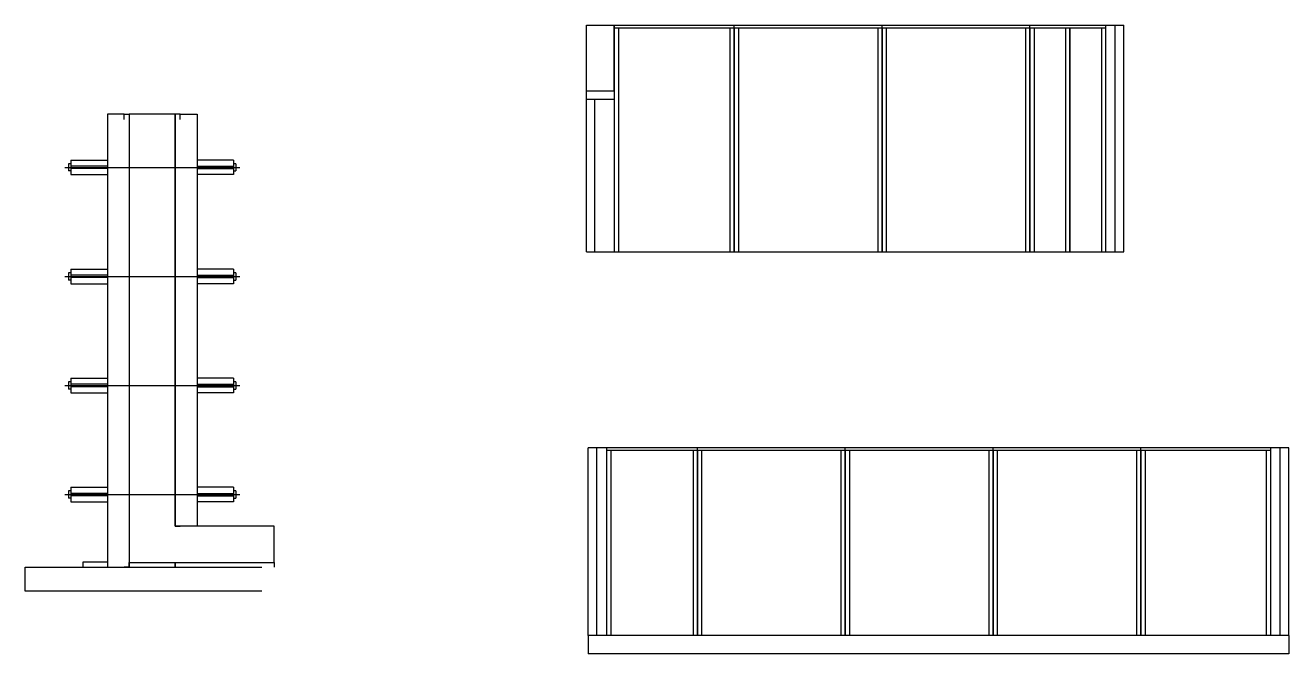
# Model space of a CAD drawing. Header units: metres. Extents: x 136 to 1179, y 12905 to 13424.
import ezdxf

# ---------------------------------------------------------------- set-up
doc = ezdxf.new("R2010")
doc.units = ezdxf.units.M
for name, color, linetype in [('barrote', 7, 'Continuous'), ('CONCRETO', 7, 'Continuous'), ('COTA', 7, 'Continuous'), ('Madeira', 7, 'Continuous'), ('Painéis', 7, 'Continuous'), ('SARR_2.2x7', 7, 'Continuous'), ('SARR_3.5x7', 7, 'Continuous'), ('TENSOR', 7, 'Continuous')]:
    doc.layers.add(name, color=color, linetype=linetype)

msp = doc.modelspace()

# ---------------------------------------------------------------- linework, layer by layer
at = {"color": 7, "lineweight": 25}
for p, q in [((172, 13309.7), (172, 13303.7)), ((174, 13309.7), (172, 13309.7)), ((174, 13312.7), (174, 13300.7)), ((174, 13312.7), (204, 13312.7)), ((204, 13307.7), (174, 13307.7)), ((204, 13305.7), (174, 13305.7)), ((308, 13312.7), (278, 13312.7)), ((278, 13307.7), (308, 13307.7)), ((278, 13305.7), (308, 13305.7)), ((308, 13312.7), (308, 13300.7)), ((310, 13309.7), (308, 13309.7)), ((310, 13309.7), (310, 13303.7)), ((174, 13303.7), (172, 13303.7)), ((174, 13300.7), (204, 13300.7)), ((308, 13300.7), (278, 13300.7)), ((308, 13303.7), (310, 13303.7)), ((174, 13222.7), (174, 13210.7)), ((174, 13222.7), (204, 13222.7)), ((308, 13222.7), (278, 13222.7)), ((308, 13222.7), (308, 13210.7)), ((172, 13219.7), (172, 13213.7)), ((174, 13219.7), (172, 13219.7)), ((174, 13213.7), (172, 13213.7)), ((204, 13217.7), (174, 13217.7)), ((204, 13215.7), (174, 13215.7)), ((174, 13210.7), (204, 13210.7)), ((278, 13217.7), (308, 13217.7)), ((278, 13215.7), (308, 13215.7)), ((308, 13210.7), (278, 13210.7)), ((310, 13219.7), (308, 13219.7)), ((308, 13213.7), (310, 13213.7)), ((310, 13219.7), (310, 13213.7)), ((172, 13129.7), (172, 13123.7)), ((174, 13129.7), (172, 13129.7)), ((174, 13132.7), (174, 13120.7)), ((174, 13132.7), (204, 13132.7)), ((204, 13127.7), (174, 13127.7)), ((308, 13132.7), (278, 13132.7)), ((278, 13127.7), (308, 13127.7)), ((308, 13132.7), (308, 13120.7)), ((310, 13129.7), (308, 13129.7)), ((310, 13129.7), (310, 13123.7)), ((174, 13123.7), (172, 13123.7)), ((204, 13125.7), (174, 13125.7)), ((174, 13120.7), (204, 13120.7)), ((278, 13125.7), (308, 13125.7)), ((308, 13120.7), (278, 13120.7)), ((308, 13123.7), (310, 13123.7)), ((172, 13039.7), (172, 13033.7)), ((174, 13039.7), (172, 13039.7)), ((174, 13033.7), (172, 13033.7)), ((174, 13042.7), (174, 13030.7)), ((174, 13042.7), (204, 13042.7)), ((204, 13037.7), (174, 13037.7)), ((204, 13035.7), (174, 13035.7)), ((308, 13042.7), (278, 13042.7)), ((278, 13037.7), (308, 13037.7)), ((278, 13035.7), (308, 13035.7)), ((308, 13042.7), (308, 13030.7)), ((310, 13039.7), (308, 13039.7)), ((308, 13033.7), (310, 13033.7)), ((310, 13039.7), (310, 13033.7)), ((174, 13030.7), (204, 13030.7)), ((308, 13030.7), (278, 13030.7))]:
    msp.add_line(p, q, dxfattribs=at)
at = {"layer": 'barrote', "color": 7, "lineweight": 25}
msp.add_lwpolyline([(331.5, 12957.1), (136.3, 12957.1), (136.3, 12976.7), (331.5, 12976.7)], dxfattribs=at)
at = {"layer": 'CONCRETO', "color": 7, "lineweight": 25}
msp.add_lwpolyline([(260, 13350.7), (222, 13350.7), (222, 13326.7), (222, 13326.7), (222, 12980.7), (341.7, 12980.7), (341.7, 13010.7), (260, 13010.7), (260, 13350.7)], dxfattribs=at)
at = {"layer": 'COTA', "color": 7, "lineweight": 25}
for p, q in [((599.3, 13423.9), (622.3, 13423.9)), ((599.3, 13369.9), (599.3, 13423.9)), ((622.3, 13423.9), (622.3, 13423.9)), ((600.9, 12920.4), (600.9, 12905.4)), ((1178.9, 12920.4), (1178.9, 12905.4)), ((1178.9, 12905.4), (600.9, 12905.4))]:
    msp.add_line(p, q, dxfattribs=at)
at = {"layer": 'Madeira', "color": 7, "lineweight": 25}
for points in [[(218, 13346.3), (218, 13350.7), (204, 13350.7), (204, 13346.3)], [(218, 13350.7), (204, 13350.7), (204, 12976.7), (218, 12976.7)], [(264, 13346.3), (264, 13350.7), (278, 13350.7), (278, 13346.3)], [(264, 13350.7), (278, 13350.7), (278, 13010.7), (264, 13010.7)], [(184, 12976.7), (184, 12981.1), (204, 12981.1), (204, 12976.7)]]:
    msp.add_lwpolyline(points, dxfattribs=at)
at = {"layer": 'Painéis', "color": 7, "lineweight": 25}
for p, q in [((622.3, 13423.9), (1042.8, 13423.9)), ((622.3, 13369.9), (622.3, 13423.9)), ((721.3, 13236.9), (721.3, 13423.9)), ((843.3, 13236.9), (843.3, 13423.9)), ((965.3, 13236.9), (965.3, 13423.9)), ((1042.8, 13236.9), (1042.8, 13423.9)), ((599.3, 13236.9), (599.3, 13369.9)), ((599.3, 13369.9), (622.3, 13369.9)), ((599.3, 13236.9), (1042.8, 13236.9)), ((1178.9, 13075.4), (600.9, 13075.4)), ((600.9, 12920.4), (600.9, 13075.4)), ((690.9, 12920.4), (690.9, 13075.4)), ((812.9, 12920.4), (812.9, 13075.4)), ((934.9, 12920.4), (934.9, 13075.4)), ((1056.9, 12920.4), (1056.9, 13075.4)), ((1178.9, 12920.4), (1178.9, 13075.4)), ((1178.9, 12920.4), (600.9, 12920.4))]:
    msp.add_line(p, q, dxfattribs=at)
for points in [[(218, 13350.7), (222, 13350.7), (222, 12976.7), (218, 12976.7)], [(264, 13350.7), (260, 13350.7), (260, 13010.7), (264, 13010.7)], [(222, 12976.7), (222, 12980.7), (260, 12980.7), (260, 12976.7)], [(260, 12976.7), (260, 12980.7), (341.7, 12980.7), (341.7, 12976.7)]]:
    msp.add_lwpolyline(points, dxfattribs=at)
at = {"layer": 'SARR_2.2x7', "color": 7, "lineweight": 25}
for p, q in [((622.3, 13421.7), (721.3, 13421.7)), ((721.3, 13421.7), (843.3, 13421.7)), ((843.3, 13421.7), (1027.8, 13421.7)), ((1035.8, 13236.9), (1035.8, 13423.9)), ((599.3, 13362.9), (622.3, 13362.9)), ((606.3, 13236.9), (606.3, 13362.9)), ((607.9, 12920.4), (607.9, 13075.4)), ((1171.9, 12920.4), (1171.9, 13075.4)), ((934.9, 13073.2), (615.9, 13073.2)), ((1056.9, 13073.2), (934.9, 13073.2)), ((1163.9, 13073.2), (1056.9, 13073.2))]:
    msp.add_line(p, q, dxfattribs=at)
at = {"layer": 'SARR_3.5x7', "color": 7, "lineweight": 25}
for p, q in [((622.3, 13423.9), (622.3, 13236.9)), ((625.8, 13421.7), (625.8, 13236.9)), ((717.8, 13421.7), (717.8, 13236.9)), ((721.3, 13421.7), (721.3, 13236.9)), ((724.8, 13421.7), (724.8, 13236.9)), ((839.8, 13421.7), (839.8, 13236.9)), ((843.3, 13421.7), (843.3, 13236.9)), ((846.8, 13421.7), (846.8, 13236.9)), ((961.8, 13421.7), (961.8, 13236.9)), ((965.3, 13421.7), (965.3, 13236.9)), ((968.8, 13421.7), (968.8, 13236.9)), ((994.8, 13421.7), (994.8, 13236.9)), ((998.3, 13421.7), (998.3, 13236.9)), ((998.3, 13236.9), (998.3, 13421.7)), ((1024.3, 13421.7), (1024.3, 13236.9)), ((1027.8, 13423.9), (1027.8, 13236.9)), ((614.3, 13236.9), (617.8, 13236.9)), ((839.8, 13236.9), (843.3, 13236.9)), ((843.3, 13236.9), (846.8, 13236.9)), ((615.9, 13075.4), (615.9, 12920.4)), ((1163.9, 13075.4), (1163.9, 12920.4)), ((619.4, 13073.2), (619.4, 12920.4)), ((687.4, 13073.2), (687.4, 12920.4)), ((690.9, 13073.2), (690.9, 12920.4)), ((694.4, 13073.2), (694.4, 12920.4)), ((809.4, 13073.2), (809.4, 12920.4)), ((812.9, 13073.2), (812.9, 12920.4)), ((816.4, 13073.2), (816.4, 12920.4)), ((931.4, 13073.2), (931.4, 12920.4)), ((934.9, 13073.2), (934.9, 12920.4)), ((938.4, 13073.2), (938.4, 12920.4)), ((1053.4, 13073.2), (1053.4, 12920.4)), ((1056.9, 13073.2), (1056.9, 12920.4)), ((1060.4, 13073.2), (1060.4, 12920.4)), ((1160.4, 13073.2), (1160.4, 12920.4)), ((619.4, 12920.4), (615.9, 12920.4)), ((934.9, 12920.4), (931.4, 12920.4)), ((938.4, 12920.4), (934.9, 12920.4)), ((1163.9, 12920.4), (1160.4, 12920.4))]:
    msp.add_line(p, q, dxfattribs=at)
at = {"layer": 'TENSOR', "color": 7, "lineweight": 25}
for p, q in [((169, 13306.7), (313.3, 13306.7)), ((169, 13216.7), (313.3, 13216.7)), ((169, 13126.7), (313.3, 13126.7)), ((169, 13036.7), (313.3, 13036.7))]:
    msp.add_line(p, q, dxfattribs=at)

doc.saveas('drawing.dxf')
